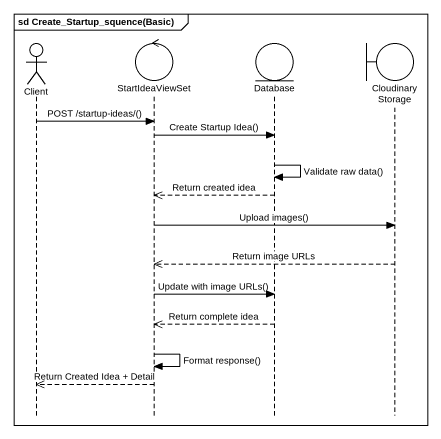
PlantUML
@startuml
mainframe sd Create_Startup_squence(Basic)
hide footbox
actor Client
control StartIdeaViewSet
entity "Database" as Database_
boundary CloudinaryStorage

Client -> StartIdeaViewSet : POST /startup-ideas/()
StartIdeaViewSet -> Database_ : Create Startup Idea()
Database_ -> Database_ : Validate raw data()
Database_ -->> StartIdeaViewSet : Return created idea
StartIdeaViewSet -> CloudinaryStorage : Upload images()
CloudinaryStorage -->> StartIdeaViewSet : Return image URLs
StartIdeaViewSet -> Database_ : Update with image URLs()
Database_ -->> StartIdeaViewSet : Return complete idea
StartIdeaViewSet -> StartIdeaViewSet : Format response()
StartIdeaViewSet -->> Client : Return Created Idea + Detail
@enduml
